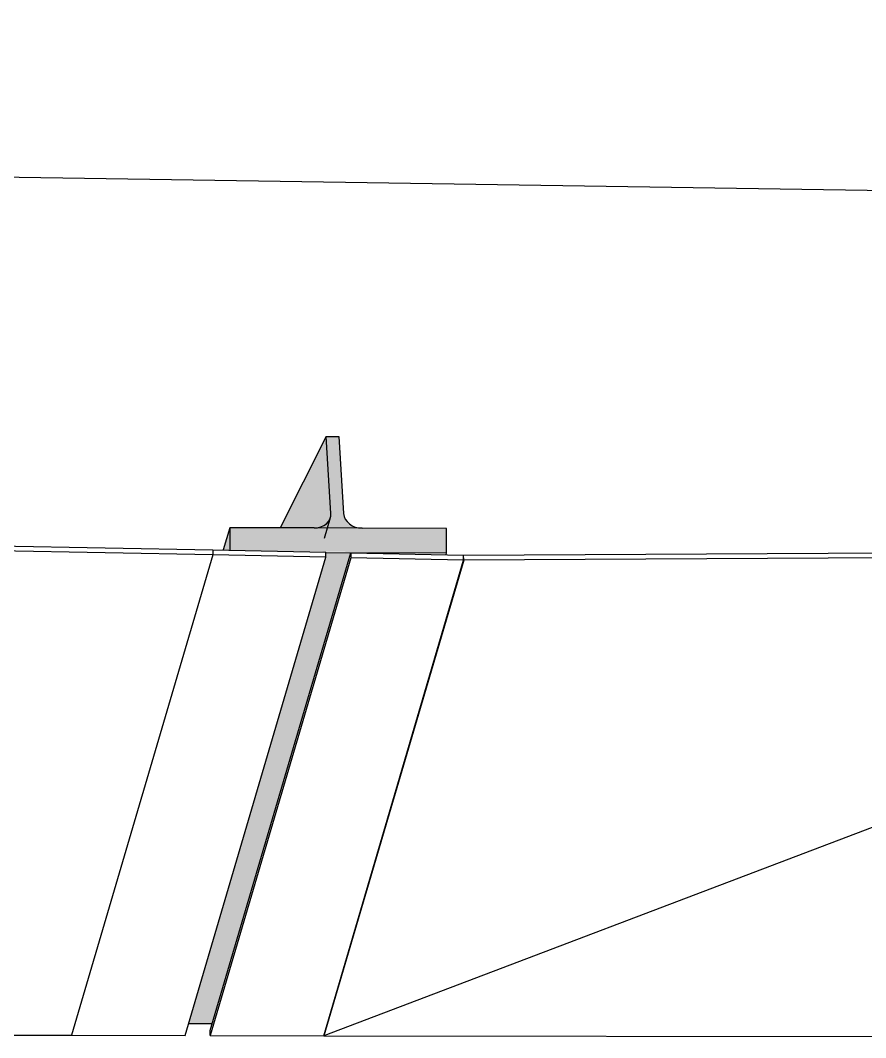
# Model space of a CAD drawing. Header units: metres. Extents: x -1164 to -1017, y 3 to 563.
# Drawn here: x -1034.066 to -1033.396, y 509.501 to 510.308 of the extents above; entities that cross this region are included whole.
import ezdxf

# ---------------------------------------------------------------- set-up
doc = ezdxf.new("R2010")
doc.units = ezdxf.units.M
doc.layers.add('A-DETL-GENF', color=7, linetype='Continuous', lineweight=9)
doc.layers.add('A-GENM', color=7, linetype='Continuous', lineweight=35)

# ---------------------------------------------------------------- blocks, each defined once
blk = doc.blocks.new('BR08_GEN_POST_0 - 360UB_BASE-5080244-DRG 2873021 - motorway level drainage')
at = {"layer": 'A-GENM', "lineweight": 25, "true_color": 0xcbc2be}
for points in [[(-1102.17861, 509.90493), (-1102.17331, 509.90579), (-1102.16892, 509.90828), (-1102.16652, 509.91238), (-1102.16546, 509.91857), (-1102.16906, 509.97752), (-1102.20569, 509.90503), (-1102.20395, 509.90502)], [(-1102.14064, 509.90479), (-1102.14605, 509.90569), (-1102.15074, 509.90821), (-1102.15402, 509.91201), (-1102.15534, 509.91643), (-1102.15907, 509.97748), (-1102.16906, 509.97748), (-1102.16615, 509.91197), (-1102.16902, 509.90821), (-1102.17371, 509.90569), (-1102.17861, 509.90493), (-1102.16533, 509.90488)], [(-1102.16713, 509.91029), (-1102.16546, 509.91418), (-1102.16664, 509.91197)], [(-1102.24552, 509.88735), (-1102.24555, 509.90517), (-1102.25076, 509.88747)], [(-1102.07366, 509.88513), (-1102.0737, 509.90454), (-1102.24555, 509.90493), (-1102.24551, 509.88735), (-1102.1, 509.88523)], [(-1102.25941, 509.51185), (-1102.14963, 509.88524), (-1102.07385, 509.88446), (-1102.07366, 509.88513), (-1102.16952, 509.88524), (-1102.16964, 509.88128), (-1102.27822, 509.51192), (-1102.26103, 509.51186)]]:
    blk.add_hatch(color=9, dxfattribs=at).paths.add_polyline_path(points)
at = {"layer": 'A-GENM', "color": 254, "lineweight": 25, "true_color": 0xd4d4d4}
for p, q in [((-1102.16906, 509.97752), (-1102.20569, 509.90503)), ((-1102.16533, 509.91643), (-1102.16906, 509.97752)), ((-1102.16906, 509.97752), (-1102.15907, 509.97748)), ((-1102.15907, 509.97748), (-1102.15533, 509.9164)), ((-1102.17047, 509.89694), (-1102.16569, 509.91318)), ((-1102.24555, 509.90517), (-1102.25076, 509.88747)), ((-1102.17861, 509.90493), (-1102.24555, 509.90517)), ((-1102.24555, 509.90517), (-1102.24552, 509.88735)), ((-1102.14064, 509.90479), (-1102.17861, 509.90493)), ((-1102.0737, 509.90454), (-1102.14064, 509.90479)), ((-1102.07366, 509.88513), (-1102.0737, 509.90454)), ((-1102.16952, 509.88548), (-1102.07366, 509.88513)), ((-1102.07408, 509.88369), (-1102.07366, 509.88513)), ((-1102.27822, 509.51192), (-1102.25941, 509.51185)), ((-1102.27822, 509.51192), (-1102.25941, 509.51185))]:
    blk.add_line(p, q, dxfattribs=at)
at = {"layer": 'A-GENM', "color": 254, "lineweight": 25, "true_color": 0xd4d4d4, "flags": 128}
for points in [[(-1102.17861, 509.90493), (-1102.17589, 509.90514), (-1102.17331, 509.90579), (-1102.17096, 509.90685), (-1102.16892, 509.90828), (-1102.16729, 509.91002), (-1102.16612, 509.91201), (-1102.16546, 509.91418), (-1102.16533, 509.91643)], [(-1102.15533, 509.9164), (-1102.15493, 509.91414), (-1102.154, 509.91197), (-1102.15258, 509.90997), (-1102.15074, 509.90821), (-1102.14853, 509.90676), (-1102.14605, 509.90569), (-1102.14338, 509.90502), (-1102.14064, 509.90479)]]:
    blk.add_lwpolyline(points, dxfattribs=at)
blk = doc.blocks.new('SCR_B_08_SW_7 - SCR_B_08_SW_7-5550261-DRG 2873021 - motorway level drainage')
at = {"layer": 'A-GENM', "color": 254, "lineweight": 25, "true_color": 0xd4d4d4}
for p, q in [((-0.88317, 0.39647), (0.11062, 0.38133)), ((0.11065, 0.37737), (-0.88313, 0.39251)), ((0.11062, 0.38133), (0.20006, 0.37967)), ((0.11062, 0.38133), (0.11064, 0.37737)), ((0.20008, 0.37571), (0.20006, 0.37967)), ((0.11064, 0.37737), (0.00002, -0.00396)), ((0.08995, -0.00396), (0.20008, 0.37571)), ((0.20008, 0.37571), (0.11064, 0.37737)), ((-0.9991, -0.00729), (0.00004, -0.00396)), ((0.00002, -0.00396), (0.08995, -0.00396))]:
    blk.add_line(p, q, dxfattribs=at)
blk = doc.blocks.new('SCR_B_08_SW_8 - SCR_B_08_SW_8-5551099-DRG 2873021 - motorway level drainage')
at = {"layer": 'A-GENM', "color": 254, "lineweight": 25, "true_color": 0xd4d4d4}
for p, q in [((0.00247, 0.37969), (-1.00161, -0.0052)), ((-0.8917, 0.37636), (0.00244, 0.38365)), ((0.00256, 0.37969), (-0.89158, 0.3724)), ((-1.09159, -0.00124), (-0.98117, 0.37795)), ((-0.98115, 0.37399), (-1.09158, -0.0052)), ((-1.00162, -0.00521), (-0.89167, 0.37239)), ((-0.89158, 0.3724), (-1.0015, -0.00521)), ((-0.98117, 0.37795), (-0.8917, 0.37635)), ((-0.98117, 0.37795), (-0.98115, 0.37399)), ((-0.89167, 0.37239), (-0.98115, 0.37399)), ((-0.89167, 0.37239), (-0.8917, 0.37635)), ((-0.89158, 0.3724), (-0.8917, 0.37635)), ((-1.09158, -0.0052), (-1.09159, -0.00124)), ((-1.09158, -0.0052), (-1.00162, -0.00521)), ((-1.00161, -0.0052), (0.08995, -0.00386))]:
    blk.add_line(p, q, dxfattribs=at)

msp = doc.modelspace()

# ---------------------------------------------------------------- linework, layer by layer
at = {"layer": 'A-DETL-GENF', "color": 161, "lineweight": 25, "true_color": 0xa3a3ff}
msp.add_line((-1042.1403215, 510.3075565), (-1032.7255712, 510.1624427), dxfattribs=at)

# ---------------------------------------------------------------- block references
at = {"layer": 'A-GENM', "color": 254, "lineweight": 25, "true_color": 0xd4d4d4}
msp.add_blockref('BR08_GEN_POST_0 - 360UB_BASE-5080244-DRG 2873021 - motorway level drainage', (68.3458246, 0), dxfattribs=at)
for name, p, rotation in [('SCR_B_08_SW_7 - SCR_B_08_SW_7-5550261-DRG 2873021 - motorway level drainage', (-1034.0251234, 509.5067166), 359.7939171253127), ('SCR_B_08_SW_8 - SCR_B_08_SW_8-5551099-DRG 2873021 - motorway level drainage', (-1032.8236164, 509.5047787), 359.8534563926103)]:
    msp.add_blockref(name, p, dxfattribs=dict(at, rotation=rotation))

doc.saveas('drawing.dxf')
